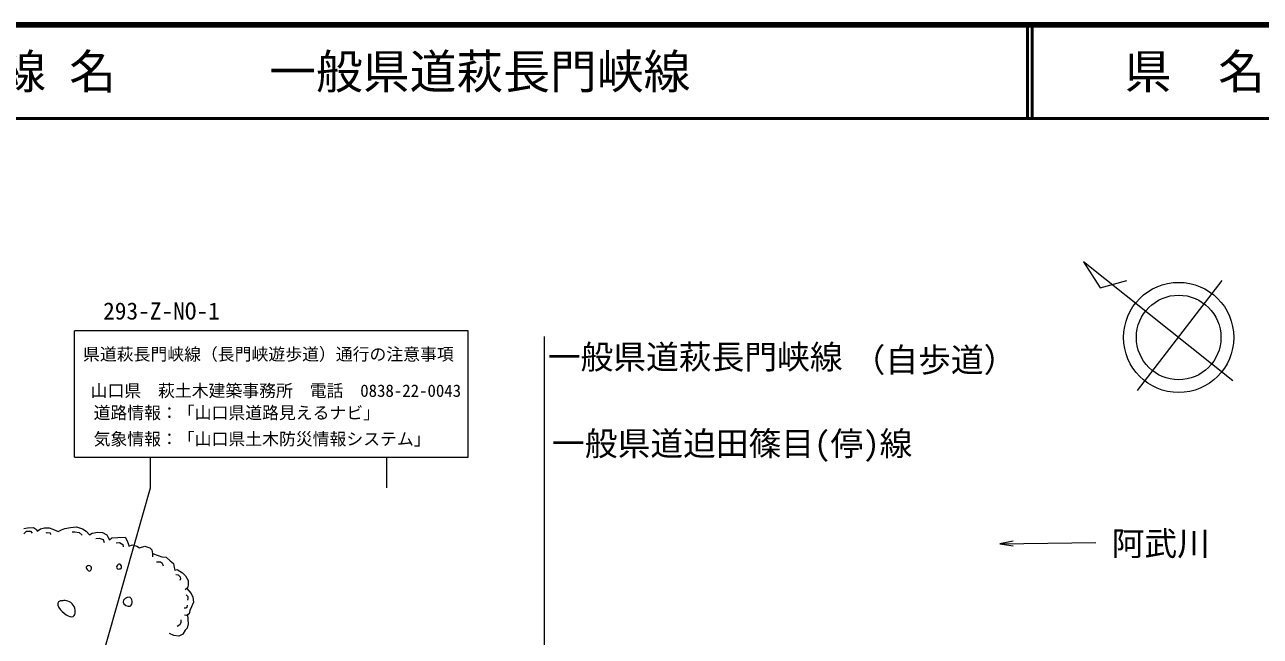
# Model space of a CAD drawing. Units: millimetres, scale not verified. Extents: x 40000 to 680000, y 20000 to 380000.
# Drawn here: x 190614 to 322623, y 314702 to 380000 of the extents above; entities that cross this region are included whole.
import ezdxf
from ezdxf.enums import TextEntityAlignment as Align

# ---------------------------------------------------------------- set-up
doc = ezdxf.new("R2010")
doc.units = ezdxf.units.MM
doc.header["$LTSCALE"] = 1000
for name, color, linetype, lineweight in [('M-BGD', 7, 'Continuous', 13), ('M-BGD-RSTR', 3, 'Continuous', 13), ('M-BMK-SRVR', 3, 'Continuous', 13), ('M-STR-HTXT', 7, 'Continuous', 13), ('M-STR-STRC', 7, 'Continuous', 13), ('M-TTL', 7, 'Continuous', 13), ('M-TTL-LINE', 7, 'Continuous', 50)]:
    doc.layers.add(name, color=color, linetype=linetype, lineweight=lineweight)
doc.layers.add('M-TTL-TXT', color=7, linetype='Continuous')
doc.styles.add('ＭＳ ゴシック', font='')
doc.styles.get('ＭＳ ゴシック').set_extended_font_data('MS Gothic')

# ---------------------------------------------------------------- blocks, each defined once
blk = doc.blocks.new('open_arrow')
at = {"color": 0, "linetype": 'Continuous', "lineweight": -2}
blk.add_lwpolyline([(7.5, 1.25), (0, 0), (7.5, -1.25)], dxfattribs=at)

msp = doc.modelspace()

# ---------------------------------------------------------------- linework, layer by layer
at = {"layer": 'M-BGD'}
for p, q in [((190524, 326222), (190901, 326293)), ((190901, 326293), (191537, 326317)), ((191537, 326317), (191890, 326105)), ((191890, 326105), (191961, 325916)), ((191961, 325916), (192291, 326175)), ((192291, 326175), (192715, 326293)), ((192715, 326293), (193233, 326269)), ((193233, 326269), (193633, 326152)), ((193633, 326152), (194175, 325893)), ((194175, 325893), (194528, 326081)), ((194528, 326081), (194905, 326222)), ((194905, 326222), (195518, 326317)), ((195518, 326317), (196154, 326387)), ((196154, 326387), (196790, 326175)), ((196790, 326175), (197190, 325916)), ((190520, 325652), (190818, 325907)), ((190818, 325907), (191215, 325907)), ((191215, 325907), (191399, 325723)), ((192901, 325737), (193028, 325780)), ((193028, 325780), (193326, 325737)), ((193326, 325737), (193383, 325582)), ((195678, 325851), (195976, 325851)), ((195976, 325851), (196443, 325794)), ((196443, 325794), (196769, 325497)), ((197190, 325916), (197520, 325516)), ((197520, 325516), (197826, 325728)), ((197826, 325728), (198439, 325822)), ((198215, 325156), (198569, 325171)), ((198439, 325822), (198910, 325798)), ((198569, 325171), (198980, 325029)), ((198910, 325798), (199404, 325516)), ((198980, 325029), (199107, 324717)), ((199404, 325516), (199546, 325233)), ((199546, 325233), (199687, 324997)), ((199687, 324997), (199923, 325209)), ((199923, 325209), (200559, 325233)), ((200559, 325233), (201336, 325280)), ((201336, 325280), (201572, 324903)), ((201572, 324903), (201713, 324503)), ((200397, 324689), (200723, 324703)), ((200723, 324703), (201105, 324490)), ((201105, 324490), (201148, 324235)), ((201713, 324503), (201736, 324314)), ((201736, 324314), (202113, 324456)), ((202113, 324456), (202585, 324338)), ((202585, 324338), (202867, 324149)), ((202867, 324149), (203433, 324314)), ((203433, 324314), (203974, 324149)), ((203974, 324149), (204210, 323937)), ((204210, 323937), (204257, 323490)), ((204251, 323543), (204869, 323325)), ((204257, 323490), (204257, 323184)), ((294786, 324584), (305049, 324722)), ((204705, 322663), (205116, 322648)), ((204869, 323325), (205270, 323184)), ((205116, 322648), (205300, 322507)), ((205270, 323184), (205717, 323137)), ((205300, 322507), (205413, 322209)), ((205717, 323137), (206141, 322760)), ((206141, 322760), (206495, 322477)), ((206495, 322477), (206565, 322053)), ((206565, 322053), (206636, 321770)), ((206636, 321770), (206895, 321817)), ((206773, 321302), (207014, 321246)), ((206895, 321817), (207484, 321488)), ((207014, 321246), (207213, 321061)), ((207255, 320820), (207170, 320650)), ((207213, 321061), (207255, 320820)), ((207484, 321488), (207790, 321158)), ((207790, 321158), (208073, 320663)), ((208002, 319862), (207743, 319650)), ((207921, 319796), (208403, 319273)), ((208073, 320169), (208002, 319862)), ((208073, 320663), (208073, 320169)), ((207865, 319120), (208049, 318950)), ((208049, 318723), (207992, 318553)), ((208049, 318950), (208049, 318723)), ((208403, 319273), (208568, 318873)), ((208662, 318331), (208426, 317836)), ((208568, 318873), (208662, 318331)), ((207822, 317703), (207638, 317689)), ((207885, 316918), (207696, 316965)), ((207921, 317788), (207822, 317703)), ((208167, 317106), (207885, 316918)), ((207978, 318029), (207921, 317788)), ((208006, 316999), (208073, 316023)), ((208238, 317460), (208167, 317106)), ((208426, 317836), (208238, 317460)), ((207170, 315918), (206901, 315733)), ((207298, 316173), (207170, 315918)), ((207298, 316456), (207298, 316173)), ((207955, 315552), (207743, 315340)), ((208073, 316023), (207955, 315552)), ((206542, 314798), (206071, 314986)), ((207084, 314704), (206542, 314798)), ((207508, 314939), (207084, 314704)), ((207743, 315340), (207508, 314939))]:
    msp.add_line(p, q, dxfattribs=at)
for points, knots in [([(197282, 321833), (197226, 321893), (197169, 321949), (197165, 322009), (197156, 322116), (197313, 322236), (197458, 322244), (197603, 322252), (197737, 322147), (197752, 322009), (197769, 321854), (197635, 321658), (197517, 321657), (197435, 321656), (197359, 321749), (197282, 321833)], [0, 0, 0, 0, 1, 1, 1, 2, 2, 2, 3, 3, 3, 4, 4, 4, 5, 5, 5, 5]), ([(200511, 321892), (200410, 321952), (200410, 322179), (200511, 322303), (200598, 322410), (200762, 322439), (200863, 322361), (200981, 322271), (201014, 322036), (200922, 321950), (200881, 321912), (200814, 321903), (200746, 321892), (200659, 321877), (200568, 321857), (200511, 321892)], [0, 0, 0, 0, 1, 1, 1, 2, 2, 2, 3, 3, 3, 4, 4, 4, 5, 5, 5, 5]), ([(194432, 317539), (194186, 317851), (194030, 318226), (194222, 318383), (194295, 318443), (194420, 318471), (194538, 318488), (194724, 318515), (194894, 318516), (195065, 318488), (195294, 318450), (195526, 318361), (195697, 318172), (196007, 317828), (196117, 317153), (195908, 316907), (195647, 316599), (194887, 316963), (194432, 317539)], [0, 0, 0, 0, 1, 1, 1, 2, 2, 2, 3, 3, 3, 4, 4, 4, 5, 5, 5, 6, 6, 6, 6]), ([(201130, 318350), (201107, 318625), (201498, 318933), (201762, 318877), (201932, 318841), (202050, 318656), (202079, 318455), (202109, 318239), (202036, 318003), (201868, 317928), (201616, 317816), (201153, 318066), (201130, 318350)], [0, 0, 0, 0, 1, 1, 1, 2, 2, 2, 3, 3, 3, 4, 4, 4, 4])]:
    msp.add_open_spline(points, degree=3, knots=knots, dxfattribs=at)
at = {"layer": 'M-BGD-RSTR'}
msp.add_line((246164, 271558), (246162, 346719), dxfattribs=at)
at = {"layer": 'M-BMK-SRVR'}
for p, q in [((319685, 341965), (303732, 354684)), ((303732, 354684), (305509, 351912)), ((305509, 351912), (308368, 352678)), ((309490, 340945), (318548, 352704))]:
    msp.add_line(p, q, dxfattribs=at)
for radius in [5885, 4520]:
    msp.add_circle((313903, 346608), radius, dxfattribs=at)
at = {"layer": 'M-STR-STRC'}
for p, q in [((237990, 347327), (195917, 347325)), ((195917, 333825), (195917, 347325)), ((237990, 333827), (237990, 347327)), ((195917, 333825), (237990, 333827)), ((204059, 330554), (204059, 333825)), ((229291, 330554), (229291, 333826)), ((191663, 287108), (204059, 330554))]:
    msp.add_line(p, q, dxfattribs=at)
at = {"layer": 'M-TTL', "color": 2, "lineweight": 140}
msp.add_line((680000, 380000), (40000, 380000), dxfattribs=at)
at = {"layer": 'M-TTL-LINE'}
for p, q in [((297750, 380000), (297750, 370000)), ((298250, 380000), (298250, 370000)), ((40000, 370000), (680000, 370000))]:
    msp.add_line(p, q, dxfattribs=at)

# ---------------------------------------------------------------- block references
at = {"layer": 'M-BGD', "xscale": 193, "yscale": 193, "rotation": 0.8}
msp.add_blockref('open_arrow', (294786, 324584), dxfattribs=at)

# ---------------------------------------------------------------- texts
at = {"layer": 'M-STR-HTXT', "style": 'ＭＳ ゴシック'}
for s, p in [('一般県道萩長門峡線', (246496, 344523)), ('（自歩道）', (279064, 344212)), ('一般県道迫田篠目(停)線', (246954, 335279)), ('阿武川', (306745, 324606))]:
    msp.add_text(s, height=2566, dxfattribs=at).set_placement(p, align=Align.MIDDLE_LEFT)
at = {"layer": 'M-STR-STRC', "style": 'ＭＳ ゴシック'}
for s, height, p in [('293-Z-NO-1', 1833, (198991, 347968)), ('県道萩長門峡線（長門峡遊歩道）通行の注意事項', 1320, (196842, 343765)), ('山口県\u3000萩土木建築事務所\u3000電話\u30000838-22-0043', 1320, (197654, 339869)), ('道路情報：「山口県道路見えるナビ」', 1320, (197970, 337514)), ('気象情報：「山口県土木防災情報システム」', 1320, (197970, 334713))]:
    msp.add_text(s, height=height, dxfattribs=at).set_placement(p, align=Align.BOTTOM_LEFT)
at = {"layer": 'M-TTL-TXT', "style": 'ＭＳ ゴシック'}
for s, p in [('路 線 名', (180380, 375000)), ('一般県道萩長門峡線', (216734, 375000))]:
    msp.add_text(s, height=3666, dxfattribs=at).set_placement(p, align=Align.MIDDLE_LEFT)
msp.add_text('県\u3000名', height=3666, dxfattribs=at).set_placement((315625, 375000), align=Align.MIDDLE_CENTER)

doc.saveas('drawing.dxf')
